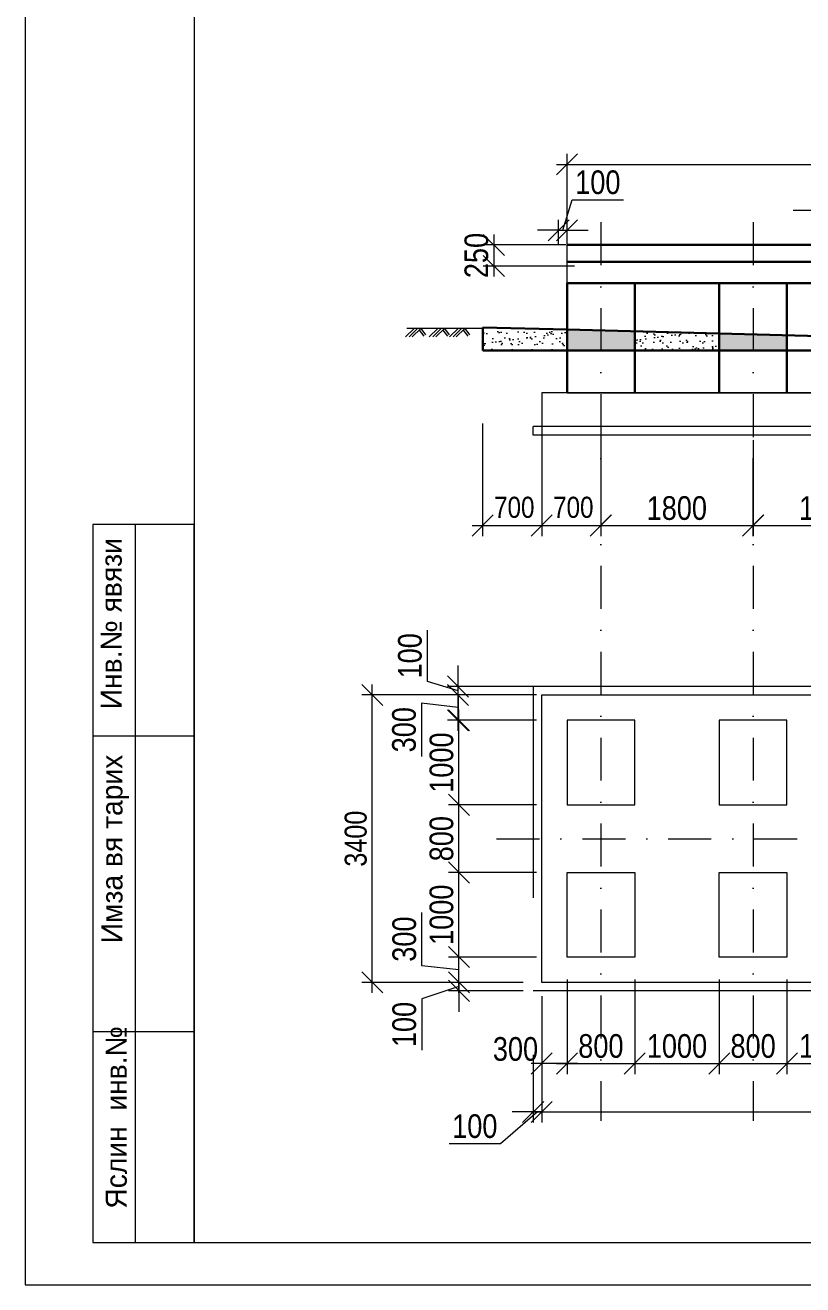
# Model space of a CAD drawing. Header units: millimetres. Extents: x -23631 to 2610815, y 484233 to 2921318.
# Drawn here: x 1736455 to 1745651, y 1447961 to 1462860 of the extents above; entities that cross this region are included whole.
import ezdxf

# ---------------------------------------------------------------- set-up
doc = ezdxf.new("R2010")
doc.units = ezdxf.units.MM
for name, pattern in [('ACAD_ISO10W100', [18, 12, -3, 0, -3]), ('DASHDOTX2', [50.8, 25.4, -12.7, 0, -12.7]), ('HIDDEN', [0.375, 0.25, -0.125])]:
    doc.linetypes.add(name, pattern=pattern)
doc.layers.add('dim', color=7, linetype='Continuous', lineweight=9)
doc.layers.add('перегородка', color=130, linetype='Continuous', lineweight=20)
doc.styles.add('CP_ATTR', font='A3TI(LA).TTF')
doc.styles.add('style1', font='arial.ttf')
doc.styles.add('style6', font='ARIALN.TTF', dxfattribs={"height": 300})
doc.dimstyles.new('DIM_100', dxfattribs={"dimscale": 100, "dimtxt": 2.5, "dimasz": 2.5, "dimexe": 1.25, "dimexo": 0.625, "dimtad": 1, "dimdec": 0, "dimtxsty": 'style1', "dimblk": 'OBLIQUE', "dimcen": 2.5, "dimdle": 1.25, "dimclrd": 251, "dimclre": 251, "dimaunit": 1, "dimadec": 3, "dimazin": 0, "dimtfac": 1, "dimtdec": 0, "dimtmove": 1, "dimatfit": 3, "dimfxl": 1.25, "dimlwd": 5, "dimlwe": 5, "dimarcsym": 0})
pattern_1 = [(37.5, (598084.16, 1051.16), (-4.800094, 146.823971), [0, -115.824, 0, -129.54, 0, -123.825]), (7.5, (598084.16, 1051.16), (134.856985, 215.04753), [0, -62.484, 0, -104.394, 0, -40.005]), (327.5, (597990.44, 1051.16), (237.297711, 0.431155), [0, -38.1, 0, -137.16, 0, -179.07]), (317.5, (597990.44, 1051.16), (229.066936, 66.878797), [0, -19.05, 0, -89.916, 0, -102.87])]

# ---------------------------------------------------------------- blocks, each defined once
blk = doc.blocks.new('_Oblique')
at = {"color": 0, "linetype": 'ByBlock', "lineweight": -2}
blk.add_line((-0.5, -0.5), (0.5, 0.5), dxfattribs=at)
blk = doc.blocks.new('*D33')
at = {"color": 251, "linetype": 'ByBlock', "lineweight": 5, "transparency": 16777216}
for p, q in [((1742813, 1460434), (1742922, 1460796)), ((1742922, 1460796), (1743532, 1460796)), ((1742763, 1460434), (1742513, 1460434)), ((1742763, 1460434), (1742863, 1460434)), ((1742763, 1460434), (1742863, 1460434)), ((1742863, 1460434), (1743113, 1460434))]:
    blk.add_line(p, q, dxfattribs=at)
at = {"color": 251, "lineweight": 5, "transparency": 16777216}
for p, q in [((1742763, 1460273), (1742763, 1460559)), ((1742863, 1460273), (1742863, 1460559))]:
    blk.add_line(p, q, dxfattribs=at)
at = {"layer": 'Defpoints', "color": 0, "transparency": 16777216}
for p in [(1742863, 1460434), (1742763, 1460211), (1742863, 1460211)]:
    blk.add_point(p, dxfattribs=at)
at = {"color": 251, "lineweight": 5, "transparency": 16777216, "xscale": 250, "yscale": 250, "zscale": 250}
blk.add_blockref('_Oblique', (1742763, 1460434), dxfattribs=at)
at = {"color": 251, "lineweight": 5, "transparency": 16777216, "xscale": 250, "yscale": 250, "zscale": 250, "rotation": 180}
blk.add_blockref('_Oblique', (1742863, 1460434), dxfattribs=at)
at = {"color": 0, "transparency": 16777216, "insert": (1743227, 1461001), "char_height": 300, "attachment_point": 5, "style": 'style6'}
blk.add_mtext('{\\fArial Narrow|b0|i0|c186|p34;\\H0.93333x;100}', dxfattribs=at)
blk = doc.blocks.new('*D35')
at = {"color": 251, "lineweight": 5, "transparency": 16777216}
for p, q in [((1743261, 1457736), (1743261, 1456817)), ((1745061, 1457736), (1745061, 1456817))]:
    blk.add_line(p, q, dxfattribs=at)
at = {"color": 251, "linetype": 'ByBlock', "lineweight": 5, "transparency": 16777216}
blk.add_line((1743136, 1456942), (1745186, 1456942), dxfattribs=at)
at = {"layer": 'Defpoints', "color": 0, "transparency": 16777216}
for p in [(1743261, 1457799), (1745061, 1457799), (1745061, 1456942)]:
    blk.add_point(p, dxfattribs=at)
at = {"color": 251, "lineweight": 5, "transparency": 16777216, "xscale": 250, "yscale": 250, "zscale": 250, "rotation": 180}
blk.add_blockref('_Oblique', (1743261, 1456942), dxfattribs=at)
at = {"color": 251, "lineweight": 5, "transparency": 16777216, "xscale": 250, "yscale": 250, "zscale": 250}
blk.add_blockref('_Oblique', (1745061, 1456942), dxfattribs=at)
at = {"color": 0, "transparency": 16777216, "insert": (1744161, 1457147), "char_height": 300, "attachment_point": 5, "style": 'style6'}
blk.add_mtext('{\\H0.93333x;1800}', dxfattribs=at)
blk = doc.blocks.new('*D50')
at = {"color": 251, "linetype": 'ByBlock', "lineweight": 5, "transparency": 16777216}
blk.add_line((1741997, 1460386), (1741997, 1459886), dxfattribs=at)
at = {"color": 251, "lineweight": 5, "transparency": 16777216}
for p, q in [((1742851, 1460261), (1741872, 1460261)), ((1742951, 1460011), (1741872, 1460011))]:
    blk.add_line(p, q, dxfattribs=at)
at = {"layer": 'Defpoints', "color": 0, "transparency": 16777216}
for p in [(1742913, 1460261), (1741997, 1460011), (1743013, 1460011)]:
    blk.add_point(p, dxfattribs=at)
at = {"color": 251, "lineweight": 5, "transparency": 16777216, "xscale": 250, "yscale": 250, "zscale": 250}
for p, rotation in [((1741997, 1460261), 90), ((1741997, 1460011), 270)]:
    blk.add_blockref('_Oblique', p, dxfattribs=dict(at, rotation=rotation))
at = {"color": 0, "transparency": 16777216, "insert": (1741792, 1460136), "char_height": 300, "attachment_point": 5, "rotation": 90, "style": 'style6'}
blk.add_mtext('{\\H0.93333x;250}', dxfattribs=at)
blk = doc.blocks.new('*D51')
at = {"color": 251, "lineweight": 5, "transparency": 16777216}
for p, q in [((1742563, 1450938), (1742563, 1449880)), ((1756163, 1450938), (1756163, 1449880))]:
    blk.add_line(p, q, dxfattribs=at)
at = {"color": 251, "linetype": 'ByBlock', "lineweight": 5, "transparency": 16777216}
blk.add_line((1742438, 1450005), (1756288, 1450005), dxfattribs=at)
at = {"layer": 'Defpoints', "color": 0, "transparency": 16777216}
for p in [(1742563, 1451000), (1756163, 1451000), (1756163, 1450005)]:
    blk.add_point(p, dxfattribs=at)
at = {"color": 251, "lineweight": 5, "transparency": 16777216, "xscale": 250, "yscale": 250, "zscale": 250, "rotation": 180}
blk.add_blockref('_Oblique', (1742563, 1450005), dxfattribs=at)
at = {"color": 251, "lineweight": 5, "transparency": 16777216, "xscale": 250, "yscale": 250, "zscale": 250}
blk.add_blockref('_Oblique', (1756163, 1450005), dxfattribs=at)
at = {"color": 0, "transparency": 16777216, "insert": (1749363, 1450211), "char_height": 300, "attachment_point": 5, "style": 'style6'}
blk.add_mtext('{\\H0.93333x;13600}', dxfattribs=at)
blk = doc.blocks.new('*D52')
at = {"color": 251, "lineweight": 5, "transparency": 16777216}
for p, q in [((1742463, 1450683), (1742463, 1449880)), ((1742563, 1450683), (1742563, 1449880))]:
    blk.add_line(p, q, dxfattribs=at)
at = {"color": 251, "linetype": 'ByBlock', "lineweight": 5, "transparency": 16777216}
for p, q in [((1742513, 1450005), (1742077, 1449630)), ((1742463, 1450005), (1742213, 1450005)), ((1742563, 1450005), (1742463, 1450005)), ((1742563, 1450005), (1742463, 1450005)), ((1742563, 1450005), (1742813, 1450005)), ((1742077, 1449630), (1741467, 1449630))]:
    blk.add_line(p, q, dxfattribs=at)
at = {"layer": 'Defpoints', "color": 0, "transparency": 16777216}
for p in [(1742463, 1450745), (1742563, 1450745), (1742463, 1450005)]:
    blk.add_point(p, dxfattribs=at)
at = {"color": 251, "lineweight": 5, "transparency": 16777216, "xscale": 250, "yscale": 250, "zscale": 250}
blk.add_blockref('_Oblique', (1742463, 1450005), dxfattribs=at)
at = {"color": 251, "lineweight": 5, "transparency": 16777216, "xscale": 250, "yscale": 250, "zscale": 250, "rotation": 180}
blk.add_blockref('_Oblique', (1742563, 1450005), dxfattribs=at)
at = {"color": 0, "transparency": 16777216, "insert": (1741772, 1449836), "char_height": 300, "attachment_point": 5, "style": 'style6'}
blk.add_mtext('{\\H0.93333x;100}', dxfattribs=at)
blk = doc.blocks.new('*D54')
at = {"color": 251, "lineweight": 5, "transparency": 16777216}
for p, q in [((1742563, 1451376), (1742563, 1450454)), ((1742863, 1451376), (1742863, 1450454))]:
    blk.add_line(p, q, dxfattribs=at)
at = {"color": 251, "linetype": 'ByBlock', "lineweight": 5, "transparency": 16777216}
blk.add_line((1742988, 1450579), (1742438, 1450579), dxfattribs=at)
at = {"layer": 'Defpoints', "color": 0, "transparency": 16777216}
for p in [(1742563, 1451438), (1742863, 1451438), (1742563, 1450579)]:
    blk.add_point(p, dxfattribs=at)
at = {"color": 251, "lineweight": 5, "transparency": 16777216, "xscale": 250, "yscale": 250, "zscale": 250, "rotation": 180}
blk.add_blockref('_Oblique', (1742563, 1450579), dxfattribs=at)
at = {"color": 251, "lineweight": 5, "transparency": 16777216, "xscale": 250, "yscale": 250, "zscale": 250}
blk.add_blockref('_Oblique', (1742863, 1450579), dxfattribs=at)
at = {"color": 0, "transparency": 16777216, "insert": (1742253, 1450749), "char_height": 300, "attachment_point": 5, "style": 'style6'}
blk.add_mtext('{\\H0.93333x;300}', dxfattribs=at)
blk = doc.blocks.new('*D55')
at = {"color": 251, "lineweight": 5, "transparency": 16777216}
for p, q in [((1742863, 1451571), (1742863, 1450454)), ((1743663, 1451571), (1743663, 1450454))]:
    blk.add_line(p, q, dxfattribs=at)
at = {"color": 251, "linetype": 'ByBlock', "lineweight": 5, "transparency": 16777216}
blk.add_line((1742738, 1450579), (1743788, 1450579), dxfattribs=at)
at = {"layer": 'Defpoints', "color": 0, "transparency": 16777216}
for p in [(1742863, 1451633), (1743663, 1451633), (1743663, 1450579)]:
    blk.add_point(p, dxfattribs=at)
at = {"color": 251, "lineweight": 5, "transparency": 16777216, "xscale": 250, "yscale": 250, "zscale": 250, "rotation": 180}
blk.add_blockref('_Oblique', (1742863, 1450579), dxfattribs=at)
at = {"color": 251, "lineweight": 5, "transparency": 16777216, "xscale": 250, "yscale": 250, "zscale": 250}
blk.add_blockref('_Oblique', (1743663, 1450579), dxfattribs=at)
at = {"color": 0, "transparency": 16777216, "insert": (1743263, 1450784), "char_height": 300, "attachment_point": 5, "style": 'style6'}
blk.add_mtext('{\\H0.93333x;800}', dxfattribs=at)
blk = doc.blocks.new('*D56')
at = {"color": 251, "lineweight": 5, "transparency": 16777216}
for p, q in [((1743663, 1451571), (1743663, 1450454)), ((1744663, 1451571), (1744663, 1450454))]:
    blk.add_line(p, q, dxfattribs=at)
at = {"color": 251, "linetype": 'ByBlock', "lineweight": 5, "transparency": 16777216}
blk.add_line((1743538, 1450579), (1744788, 1450579), dxfattribs=at)
at = {"layer": 'Defpoints', "color": 0, "transparency": 16777216}
for p in [(1743663, 1451633), (1744663, 1451633), (1744663, 1450579)]:
    blk.add_point(p, dxfattribs=at)
at = {"color": 251, "lineweight": 5, "transparency": 16777216, "xscale": 250, "yscale": 250, "zscale": 250, "rotation": 180}
blk.add_blockref('_Oblique', (1743663, 1450579), dxfattribs=at)
at = {"color": 251, "lineweight": 5, "transparency": 16777216, "xscale": 250, "yscale": 250, "zscale": 250}
blk.add_blockref('_Oblique', (1744663, 1450579), dxfattribs=at)
at = {"color": 0, "transparency": 16777216, "insert": (1744163, 1450784), "char_height": 300, "attachment_point": 5, "style": 'style6'}
blk.add_mtext('{\\H0.93333x;1000}', dxfattribs=at)
blk = doc.blocks.new('*D57')
at = {"color": 251, "lineweight": 5, "transparency": 16777216}
for p, q in [((1744663, 1451571), (1744663, 1450454)), ((1745463, 1451571), (1745463, 1450454))]:
    blk.add_line(p, q, dxfattribs=at)
at = {"color": 251, "linetype": 'ByBlock', "lineweight": 5, "transparency": 16777216}
blk.add_line((1744538, 1450579), (1745588, 1450579), dxfattribs=at)
at = {"layer": 'Defpoints', "color": 0, "transparency": 16777216}
for p in [(1744663, 1451633), (1745463, 1451633), (1745463, 1450579)]:
    blk.add_point(p, dxfattribs=at)
at = {"color": 251, "lineweight": 5, "transparency": 16777216, "xscale": 250, "yscale": 250, "zscale": 250, "rotation": 180}
blk.add_blockref('_Oblique', (1744663, 1450579), dxfattribs=at)
at = {"color": 251, "lineweight": 5, "transparency": 16777216, "xscale": 250, "yscale": 250, "zscale": 250}
blk.add_blockref('_Oblique', (1745463, 1450579), dxfattribs=at)
at = {"color": 0, "transparency": 16777216, "insert": (1745063, 1450784), "char_height": 300, "attachment_point": 5, "style": 'style6'}
blk.add_mtext('{\\H0.93333x;800}', dxfattribs=at)
blk = doc.blocks.new('*D58')
at = {"color": 251, "lineweight": 5, "transparency": 16777216}
for p, q in [((1745463, 1451571), (1745463, 1450454)), ((1746463, 1451571), (1746463, 1450454))]:
    blk.add_line(p, q, dxfattribs=at)
at = {"color": 251, "linetype": 'ByBlock', "lineweight": 5, "transparency": 16777216}
blk.add_line((1745338, 1450579), (1746588, 1450579), dxfattribs=at)
at = {"layer": 'Defpoints', "color": 0, "transparency": 16777216}
for p in [(1745463, 1451633), (1746463, 1451633), (1746463, 1450579)]:
    blk.add_point(p, dxfattribs=at)
at = {"color": 251, "lineweight": 5, "transparency": 16777216, "xscale": 250, "yscale": 250, "zscale": 250, "rotation": 180}
blk.add_blockref('_Oblique', (1745463, 1450579), dxfattribs=at)
at = {"color": 251, "lineweight": 5, "transparency": 16777216, "xscale": 250, "yscale": 250, "zscale": 250}
blk.add_blockref('_Oblique', (1746463, 1450579), dxfattribs=at)
at = {"color": 0, "transparency": 16777216, "insert": (1745963, 1450784), "char_height": 300, "attachment_point": 5, "style": 'style6'}
blk.add_mtext('{\\H0.93333x;1000}', dxfattribs=at)
blk = doc.blocks.new('*D70')
at = {"color": 251, "linetype": 'ByBlock', "lineweight": 5, "transparency": 16777216}
for p, q in [((1741144, 1451734), (1741144, 1452365)), ((1741585, 1451413), (1741585, 1451963)), ((1741585, 1451688), (1741144, 1451734))]:
    blk.add_line(p, q, dxfattribs=at)
at = {"color": 251, "lineweight": 5, "transparency": 16777216}
for p, q in [((1742500, 1451838), (1741460, 1451838)), ((1742200, 1451538), (1741460, 1451538))]:
    blk.add_line(p, q, dxfattribs=at)
at = {"layer": 'Defpoints', "color": 0, "transparency": 16777216}
for p in [(1741585, 1451838), (1742563, 1451838), (1742263, 1451538)]:
    blk.add_point(p, dxfattribs=at)
at = {"color": 251, "lineweight": 5, "transparency": 16777216, "xscale": 250, "yscale": 250, "zscale": 250}
for p, rotation in [((1741585, 1451838), 90), ((1741585, 1451538), 270)]:
    blk.add_blockref('_Oblique', p, dxfattribs=dict(at, rotation=rotation))
at = {"color": 0, "transparency": 16777216, "insert": (1740939, 1452050), "char_height": 300, "attachment_point": 5, "rotation": 90, "style": 'style6'}
blk.add_mtext('{\\H0.93333x;300}', dxfattribs=at)
blk = doc.blocks.new('*D71')
at = {"color": 251, "linetype": 'ByBlock', "lineweight": 5, "transparency": 16777216}
blk.add_line((1741585, 1451713), (1741585, 1452963), dxfattribs=at)
at = {"color": 251, "lineweight": 5, "transparency": 16777216}
for p, q in [((1742500, 1452838), (1741460, 1452838)), ((1742500, 1451838), (1741460, 1451838))]:
    blk.add_line(p, q, dxfattribs=at)
at = {"layer": 'Defpoints', "color": 0, "transparency": 16777216}
for p in [(1741585, 1452838), (1742563, 1452838), (1742563, 1451838)]:
    blk.add_point(p, dxfattribs=at)
at = {"color": 251, "lineweight": 5, "transparency": 16777216, "xscale": 250, "yscale": 250, "zscale": 250}
for p, rotation in [((1741585, 1452838), 90), ((1741585, 1451838), 270)]:
    blk.add_blockref('_Oblique', p, dxfattribs=dict(at, rotation=rotation))
at = {"color": 0, "transparency": 16777216, "insert": (1741379, 1452338), "char_height": 300, "attachment_point": 5, "rotation": 90, "style": 'style6'}
blk.add_mtext('{\\H0.93333x;1000}', dxfattribs=at)
blk = doc.blocks.new('*D72')
at = {"color": 251, "linetype": 'ByBlock', "lineweight": 5, "transparency": 16777216}
blk.add_line((1741585, 1452713), (1741585, 1453763), dxfattribs=at)
at = {"color": 251, "lineweight": 5, "transparency": 16777216}
for p, q in [((1742500, 1453638), (1741460, 1453638)), ((1742500, 1452838), (1741460, 1452838))]:
    blk.add_line(p, q, dxfattribs=at)
at = {"layer": 'Defpoints', "color": 0, "transparency": 16777216}
for p in [(1741585, 1453638), (1742563, 1453638), (1742563, 1452838)]:
    blk.add_point(p, dxfattribs=at)
at = {"color": 251, "lineweight": 5, "transparency": 16777216, "xscale": 250, "yscale": 250, "zscale": 250}
for p, rotation in [((1741585, 1453638), 90), ((1741585, 1452838), 270)]:
    blk.add_blockref('_Oblique', p, dxfattribs=dict(at, rotation=rotation))
at = {"color": 0, "transparency": 16777216, "insert": (1741379, 1453238), "char_height": 300, "attachment_point": 5, "rotation": 90, "style": 'style6'}
blk.add_mtext('{\\H0.93333x;800}', dxfattribs=at)
blk = doc.blocks.new('*D73')
at = {"color": 251, "linetype": 'ByBlock', "lineweight": 5, "transparency": 16777216}
blk.add_line((1741585, 1453513), (1741585, 1454763), dxfattribs=at)
at = {"color": 251, "lineweight": 5, "transparency": 16777216}
for p, q in [((1742500, 1454638), (1741460, 1454638)), ((1742500, 1453638), (1741460, 1453638))]:
    blk.add_line(p, q, dxfattribs=at)
at = {"layer": 'Defpoints', "color": 0, "transparency": 16777216}
for p in [(1741585, 1454638), (1742563, 1454638), (1742563, 1453638)]:
    blk.add_point(p, dxfattribs=at)
at = {"color": 251, "lineweight": 5, "transparency": 16777216, "xscale": 250, "yscale": 250, "zscale": 250}
for p, rotation in [((1741585, 1454638), 90), ((1741585, 1453638), 270)]:
    blk.add_blockref('_Oblique', p, dxfattribs=dict(at, rotation=rotation))
at = {"color": 0, "transparency": 16777216, "insert": (1741379, 1454138), "char_height": 300, "attachment_point": 5, "rotation": 90, "style": 'style6'}
blk.add_mtext('{\\H0.93333x;1000}', dxfattribs=at)
blk = doc.blocks.new('*D74')
at = {"color": 251, "linetype": 'ByBlock', "lineweight": 5, "transparency": 16777216}
for p, q in [((1741574, 1454513), (1741574, 1455063)), ((1741574, 1454788), (1741141, 1454842)), ((1741141, 1454842), (1741141, 1454211))]:
    blk.add_line(p, q, dxfattribs=at)
at = {"color": 251, "lineweight": 5, "transparency": 16777216}
for p, q in [((1742500, 1454938), (1741449, 1454938)), ((1742500, 1454638), (1741449, 1454638))]:
    blk.add_line(p, q, dxfattribs=at)
at = {"layer": 'Defpoints', "color": 0, "transparency": 16777216}
for p in [(1741574, 1454938), (1742563, 1454938), (1742563, 1454638)]:
    blk.add_point(p, dxfattribs=at)
at = {"color": 251, "lineweight": 5, "transparency": 16777216, "xscale": 250, "yscale": 250, "zscale": 250}
for p, rotation in [((1741574, 1454938), 90), ((1741574, 1454638), 270)]:
    blk.add_blockref('_Oblique', p, dxfattribs=dict(at, rotation=rotation))
at = {"color": 0, "transparency": 16777216, "insert": (1740936, 1454527), "char_height": 300, "attachment_point": 5, "rotation": 90, "style": 'style6'}
blk.add_mtext('{\\H0.93333x;300}', dxfattribs=at)
blk = doc.blocks.new('*D75')
at = {"color": 251, "linetype": 'ByBlock', "lineweight": 5, "transparency": 16777216}
for p, q in [((1741212, 1455096), (1741212, 1455706)), ((1741574, 1455038), (1741574, 1455288)), ((1741574, 1454988), (1741212, 1455096)), ((1741574, 1454938), (1741574, 1455038)), ((1741574, 1454938), (1741574, 1455038)), ((1741574, 1454938), (1741574, 1454688))]:
    blk.add_line(p, q, dxfattribs=at)
at = {"color": 251, "lineweight": 5, "transparency": 16777216}
for p, q in [((1742500, 1455038), (1741449, 1455038)), ((1742500, 1454938), (1741449, 1454938))]:
    blk.add_line(p, q, dxfattribs=at)
at = {"layer": 'Defpoints', "color": 0, "transparency": 16777216}
for p in [(1741574, 1455038), (1742563, 1455038), (1742563, 1454938)]:
    blk.add_point(p, dxfattribs=at)
at = {"color": 251, "lineweight": 5, "transparency": 16777216, "xscale": 250, "yscale": 250, "zscale": 250}
for p, rotation in [((1741574, 1455038), 270), ((1741574, 1454938), 90)]:
    blk.add_blockref('_Oblique', p, dxfattribs=dict(at, rotation=rotation))
at = {"color": 0, "transparency": 16777216, "insert": (1741006, 1455401), "char_height": 300, "attachment_point": 5, "rotation": 90, "style": 'style6'}
blk.add_mtext('{\\H0.93333x;100}', dxfattribs=at)
blk = doc.blocks.new('*D76')
at = {"color": 251, "linetype": 'ByBlock', "lineweight": 5, "transparency": 16777216}
for p, q in [((1741585, 1451538), (1741585, 1451788)), ((1741585, 1451538), (1741585, 1451438)), ((1741585, 1451538), (1741585, 1451438)), ((1741585, 1451488), (1741144, 1451345)), ((1741585, 1451438), (1741585, 1451188)), ((1741144, 1451345), (1741144, 1450735))]:
    blk.add_line(p, q, dxfattribs=at)
at = {"color": 251, "lineweight": 5, "transparency": 16777216}
for p, q in [((1742345, 1451538), (1741460, 1451538)), ((1742345, 1451438), (1741460, 1451438))]:
    blk.add_line(p, q, dxfattribs=at)
at = {"layer": 'Defpoints', "color": 0, "transparency": 16777216}
for p in [(1742407, 1451538), (1741585, 1451438), (1742407, 1451438)]:
    blk.add_point(p, dxfattribs=at)
at = {"color": 251, "lineweight": 5, "transparency": 16777216, "xscale": 250, "yscale": 250, "zscale": 250}
for p, rotation in [((1741585, 1451538), 270), ((1741585, 1451438), 90)]:
    blk.add_blockref('_Oblique', p, dxfattribs=dict(at, rotation=rotation))
at = {"color": 0, "transparency": 16777216, "insert": (1740939, 1451040), "char_height": 300, "attachment_point": 5, "rotation": 90, "style": 'style6'}
blk.add_mtext('{\\H0.93333x;100}', dxfattribs=at)
blk = doc.blocks.new('*D77')
at = {"color": 251, "linetype": 'ByBlock', "lineweight": 5, "transparency": 16777216}
blk.add_line((1740560, 1451413), (1740560, 1455063), dxfattribs=at)
at = {"color": 251, "lineweight": 5, "transparency": 16777216}
for p, q in [((1742200, 1454938), (1740435, 1454938)), ((1742200, 1451538), (1740435, 1451538))]:
    blk.add_line(p, q, dxfattribs=at)
at = {"layer": 'Defpoints', "color": 0, "transparency": 16777216}
for p in [(1740560, 1454938), (1742263, 1454938), (1742263, 1451538)]:
    blk.add_point(p, dxfattribs=at)
at = {"color": 251, "lineweight": 5, "transparency": 16777216, "xscale": 250, "yscale": 250, "zscale": 250}
for p, rotation in [((1740560, 1454938), 90), ((1740560, 1451538), 270)]:
    blk.add_blockref('_Oblique', p, dxfattribs=dict(at, rotation=rotation))
at = {"color": 0, "transparency": 16777216, "insert": (1740365, 1453238), "char_height": 300, "attachment_point": 5, "rotation": 90, "style": 'style6'}
blk.add_mtext('{\\H0.86667x;3400}', dxfattribs=at)
blk = doc.blocks.new('*D78')
at = {"color": 251, "lineweight": 5, "transparency": 16777216}
for p, q in [((1742563, 1458150), (1742563, 1456817)), ((1743263, 1458150), (1743263, 1456817))]:
    blk.add_line(p, q, dxfattribs=at)
at = {"color": 251, "linetype": 'ByBlock', "lineweight": 5, "transparency": 16777216}
blk.add_line((1742438, 1456942), (1743388, 1456942), dxfattribs=at)
at = {"layer": 'Defpoints', "color": 0, "transparency": 16777216}
for p in [(1742563, 1458213), (1743263, 1458213), (1743263, 1456942)]:
    blk.add_point(p, dxfattribs=at)
at = {"color": 251, "lineweight": 5, "transparency": 16777216, "xscale": 250, "yscale": 250, "zscale": 250, "rotation": 180}
blk.add_blockref('_Oblique', (1742563, 1456942), dxfattribs=at)
at = {"color": 251, "lineweight": 5, "transparency": 16777216, "xscale": 250, "yscale": 250, "zscale": 250}
blk.add_blockref('_Oblique', (1743263, 1456942), dxfattribs=at)
at = {"color": 0, "transparency": 16777216, "insert": (1742937, 1457156), "char_height": 300, "attachment_point": 5, "style": 'style6'}
blk.add_mtext('{\\H0.83333x;700}', dxfattribs=at)
blk = doc.blocks.new('*D89')
at = {"color": 251, "lineweight": 5, "transparency": 16777216}
for p, q in [((1745063, 1457950), (1745063, 1456817)), ((1746863, 1457950), (1746863, 1456817))]:
    blk.add_line(p, q, dxfattribs=at)
at = {"color": 251, "linetype": 'ByBlock', "lineweight": 5, "transparency": 16777216}
blk.add_line((1744938, 1456942), (1746988, 1456942), dxfattribs=at)
at = {"layer": 'Defpoints', "color": 0, "transparency": 16777216}
for p in [(1745063, 1458013), (1746863, 1458013), (1746863, 1456942)]:
    blk.add_point(p, dxfattribs=at)
at = {"color": 251, "lineweight": 5, "transparency": 16777216, "xscale": 250, "yscale": 250, "zscale": 250, "rotation": 180}
blk.add_blockref('_Oblique', (1745063, 1456942), dxfattribs=at)
at = {"color": 251, "lineweight": 5, "transparency": 16777216, "xscale": 250, "yscale": 250, "zscale": 250}
blk.add_blockref('_Oblique', (1746863, 1456942), dxfattribs=at)
at = {"color": 0, "transparency": 16777216, "insert": (1745963, 1457147), "char_height": 300, "attachment_point": 5, "style": 'style6'}
blk.add_mtext('{\\H0.93333x;1800}', dxfattribs=at)
blk = doc.blocks.new('*D132')
at = {"color": 251, "linetype": 'ByBlock', "lineweight": 5, "transparency": 16777216}
blk.add_line((1742738, 1461214), (1752406, 1461214), dxfattribs=at)
at = {"color": 251, "lineweight": 5, "transparency": 16777216}
for p, q in [((1742863, 1460323), (1742863, 1461339)), ((1752281, 1460323), (1752281, 1461339))]:
    blk.add_line(p, q, dxfattribs=at)
at = {"layer": 'Defpoints', "color": 0, "transparency": 16777216}
for p in [(1752281, 1461214), (1742863, 1460261), (1752281, 1460261)]:
    blk.add_point(p, dxfattribs=at)
at = {"color": 251, "lineweight": 5, "transparency": 16777216, "xscale": 250, "yscale": 250, "zscale": 250, "rotation": 180}
blk.add_blockref('_Oblique', (1742863, 1461214), dxfattribs=at)
at = {"color": 251, "lineweight": 5, "transparency": 16777216, "xscale": 250, "yscale": 250, "zscale": 250}
blk.add_blockref('_Oblique', (1752281, 1461214), dxfattribs=at)
at = {"color": 0, "transparency": 16777216, "insert": (1747572, 1461419), "char_height": 300, "attachment_point": 5, "style": 'style6'}
blk.add_mtext('{\\fArial Narrow|b0|i0|c238|p34;\\H0.93333x;9250}', dxfattribs=at)
blk = doc.blocks.new('*D104')
at = {"color": 251, "lineweight": 5, "transparency": 16777216}
for p, q in [((1741865, 1458150), (1741865, 1456817)), ((1742563, 1458088), (1742563, 1456817))]:
    blk.add_line(p, q, dxfattribs=at)
at = {"color": 251, "linetype": 'ByBlock', "lineweight": 5, "transparency": 16777216}
blk.add_line((1741740, 1456942), (1742688, 1456942), dxfattribs=at)
at = {"layer": 'Defpoints', "color": 0, "transparency": 16777216}
for p in [(1741865, 1458213), (1742563, 1458150), (1742563, 1456942)]:
    blk.add_point(p, dxfattribs=at)
at = {"color": 251, "lineweight": 5, "transparency": 16777216, "xscale": 250, "yscale": 250, "zscale": 250, "rotation": 180}
blk.add_blockref('_Oblique', (1741865, 1456942), dxfattribs=at)
at = {"color": 251, "lineweight": 5, "transparency": 16777216, "xscale": 250, "yscale": 250, "zscale": 250}
blk.add_blockref('_Oblique', (1742563, 1456942), dxfattribs=at)
at = {"color": 0, "transparency": 16777216, "insert": (1742239, 1457156), "char_height": 300, "attachment_point": 5, "style": 'style6'}
blk.add_mtext('{\\H0.83333x;700}', dxfattribs=at)
blk = doc.blocks.new('üü')
at = {"lineweight": 15}
for p, q in [((3717812, 340537), (3717812, 330047)), ((3717195, 337452), (3718676, 337452)), ((3717195, 333132), (3718676, 333132))]:
    blk.add_line(p, q, dxfattribs=at)
for points in [[(3716207, 329430), (3765821, 329430), (3765821, 364480), (3716207, 364480)], [(3718676, 330047), (3765204, 330047), (3765204, 363863), (3718676, 363863)], [(3717195, 330047), (3718676, 330047), (3718676, 340537), (3717195, 340537)]]:
    blk.add_lwpolyline(points, close=True, dxfattribs=at)
at = {"lineweight": 25, "char_height": 308.55, "width": 7355.7, "attachment_point": 1, "rotation": 90, "style": 'CP_ATTR'}
for s, insert in [('\\pt3143;Инв.№ явязи', (3717309, 337839)), ('\\pt3143;Имза вя тарих', (3717320, 334420)), ('\\pt3143;Яслин  инв.№', (3717382, 330542))]:
    blk.add_mtext(s, dxfattribs=dict(at, insert=insert))

msp = doc.modelspace()

# ---------------------------------------------------------------- hatches: boundary and pattern name
at = {"layer": 'перегородка', "ltscale": 10000}
h = msp.add_hatch(dxfattribs=at)
h.set_pattern_fill('AR-SAND', scale=3, style=0)
h.set_pattern_definition(pattern_1)
h.paths.add_polyline_path([(1744663.2, 1459010.8), (1744663.2, 1459213.4), (1743663.2, 1459239), (1743663.2, 1459010.8)])
h.paths.add_polyline_path([(1742863.2, 1459010.8), (1742863.2, 1459259.5), (1741865.3, 1459285.1), (1741865.3, 1459010.8), (1741013.2, 1459010.8)])
h = msp.add_hatch(dxfattribs=at)
h.set_pattern_fill('AR-SAND', scale=3, style=0)
h.set_pattern_definition(pattern_1)
h.paths.add_polyline_path([(1756063.2, 1459287.7), (1755663.2, 1459282.1), (1755663.2, 1459010.8), (1756063.2, 1459010.8)])
h.paths.add_polyline_path([(1756463.2, 1459293.3), (1756063.2, 1459287.7), (1756063.2, 1459010.8), (1756463.2, 1459010.8)])
h.paths.add_polyline_path([(1754313.2, 1459263.1), (1754310, 1459263.1), (1753913.2, 1459257.5), (1753913.2, 1459010.8), (1754313.2, 1459010.8)])
h.paths.add_polyline_path([(1753913.2, 1459257.5), (1753513.2, 1459251.9), (1753513.2, 1459010.8), (1753913.2, 1459010.8)])
h.paths.add_polyline_path([(1752113.2, 1459232.3), (1751713.2, 1459226.7), (1751713.2, 1459010.8), (1752113.2, 1459010.8)])
h.paths.add_polyline_path([(1751713.2, 1459226.7), (1751313.2, 1459221.1), (1751313.2, 1459010.8), (1751713.2, 1459010.8)])
h.paths.add_polyline_path([(1750463.2, 1459209.2), (1750063.2, 1459203.6), (1750063.2, 1459010.8), (1750463.2, 1459010.8)])
h.paths.add_polyline_path([(1750063.2, 1459203.6), (1749663.2, 1459198), (1749663.2, 1459010.8), (1750063.2, 1459010.8)])
h.paths.add_polyline_path([(1748863.2, 1459186.7), (1748463.2, 1459181.1), (1748463.2, 1459010.8), (1748863.2, 1459010.8)])
h.paths.add_polyline_path([(1748463.2, 1459181.1), (1748063.2, 1459175.5), (1748063.2, 1459010.8), (1748463.2, 1459010.8)])
h.paths.add_polyline_path([(1745463.2, 1459192.9), (1745063.2, 1459203.1), (1745063.2, 1459010.8), (1745463.2, 1459010.8)])
h.paths.add_polyline_path([(1745063.2, 1459203.1), (1744663.2, 1459213.4), (1744663.2, 1459010.8), (1745063.2, 1459010.8)])
h.paths.add_polyline_path([(1743663.2, 1459239), (1743263.2, 1459249.3), (1743263.2, 1459010.8), (1743663.2, 1459010.8)])
h.paths.add_polyline_path([(1743263.2, 1459249.3), (1742863.2, 1459259.5), (1742863.2, 1459010.8), (1743263.2, 1459010.8)])

# ---------------------------------------------------------------- linework, layer by layer
at = {"layer": 'dim', "color": 0, "lineweight": 15, "ltscale": 0.5}
msp.add_line((1746970.8, 1460669.6), (1745537.9, 1460669.6), dxfattribs=at)
at = {"layer": 'перегородка', "color": 1, "linetype": 'DASHDOTX2', "ltscale": 20}
for p, q in [((1743263.2, 1460529), (1743263.2, 1449901.9)), ((1745063.2, 1460529), (1745063.2, 1449901.9)), ((1742028.4, 1453237.9), (1757081.5, 1453237.9))]:
    msp.add_line(p, q, dxfattribs=at)
at = {"layer": 'перегородка', "color": 7, "lineweight": 30, "ltscale": 30}
for p, q in [((1752281.2, 1460260.8), (1742863.2, 1460260.8)), ((1752281.2, 1460060.8), (1742863.2, 1460060.8)), ((1752263.2, 1459810.8), (1742863.2, 1459810.8)), ((1742863.2, 1458512.9), (1742863.2, 1459810.8)), ((1744663.2, 1458512.9), (1744663.2, 1459810.8)), ((1741865.3, 1459285.1), (1742863.2, 1459259.5)), ((1741865.3, 1459285.1), (1741865.3, 1459010.8)), ((1742863.2, 1459259.5), (1744663.2, 1459213.4)), ((1744663.2, 1459213.4), (1746713.2, 1459160.8)), ((1741865.3, 1459010.8), (1742863.2, 1459010.8)), ((1742863.2, 1459010.8), (1743663.2, 1459010.8)), ((1743663.2, 1459010.8), (1744663.2, 1459010.8)), ((1744663.2, 1459010.8), (1745463.2, 1459010.8)), ((1745463.2, 1459010.8), (1745863.2, 1459010.8))]:
    msp.add_line(p, q, dxfattribs=at)
at = {"layer": 'перегородка', "color": 7, "ltscale": 10000}
for p, q in [((1742863.2, 1459810.8), (1742863.2, 1460260.8)), ((1741053.7, 1459273.6), (1740952.4, 1459172.3)), ((1741715.3, 1459273.6), (1740966.6, 1459273.6)), ((1741096, 1459273.6), (1740994.7, 1459172.3)), ((1741133.1, 1459273.6), (1741031.8, 1459172.3)), ((1741133.1, 1459273.6), (1741189.5, 1459199.7)), ((1741333.4, 1459273.6), (1741232.1, 1459172.3)), ((1741375.7, 1459273.6), (1741274.4, 1459172.3)), ((1741412.8, 1459273.6), (1741311.5, 1459172.3)), ((1741412.8, 1459273.6), (1741469.2, 1459199.7)), ((1741574.2, 1459273.6), (1741472.9, 1459172.3)), ((1741616.4, 1459273.6), (1741515.1, 1459172.3)), ((1741653.6, 1459273.6), (1741552.2, 1459172.3)), ((1741653.6, 1459273.6), (1741709.9, 1459199.7)), ((1741865.3, 1459273.6), (1741715.3, 1459273.6)), ((1741114.4, 1459254.8), (1741170.8, 1459181)), ((1741394.1, 1459254.8), (1741450.5, 1459181)), ((1741634.8, 1459254.8), (1741691.2, 1459181)), ((1756163.2, 1458512.9), (1742563.2, 1458512.9)), ((1742563.2, 1458512.9), (1742563.2, 1458112.9)), ((1742863.2, 1458512.9), (1752263.2, 1458512.9)), ((1756263.2, 1458112.9), (1742463.2, 1458112.9)), ((1742463.2, 1458012.9), (1742463.2, 1458112.9)), ((1756263.2, 1458012.9), (1742463.2, 1458012.9)), ((1756263.2, 1455037.9), (1742463.2, 1455037.9)), ((1756263.2, 1451437.9), (1742463.2, 1451437.9))]:
    msp.add_line(p, q, dxfattribs=at)
at = {"layer": 'перегородка', "color": 7, "linetype": 'ACAD_ISO10W100', "lineweight": 30, "ltscale": 20}
msp.add_line((1743663.2, 1459239), (1743663.2, 1459810.8), dxfattribs=at)
at = {"layer": 'перегородка', "color": 7, "lineweight": 30, "ltscale": 20}
for p, q in [((1743663.2, 1458512.9), (1743663.2, 1459810.8)), ((1745463.2, 1458512.9), (1745463.2, 1459810.8))]:
    msp.add_line(p, q, dxfattribs=at)
at = {"layer": 'перегородка', "color": 7, "ltscale": 30}
msp.add_line((1745063.2, 1459010.8), (1746563.2, 1459010.8), dxfattribs=at)
at = {"layer": 'перегородка', "color": 7, "linetype": 'HIDDEN', "ltscale": 10000}
msp.add_line((1742463.2, 1455037.9), (1742463.2, 1451437.9), dxfattribs=at)
at = {"layer": 'перегородка', "color": 7, "ltscale": 10000}
for points in [[(1742563.2, 1454937.9), (1756163.2, 1454937.9), (1756163.2, 1451537.9), (1742563.2, 1451537.9), (1742563.2, 1454937.9)], [(1742863.2, 1454637.9), (1742863.2, 1453637.9), (1743663.2, 1453637.9), (1743663.2, 1454637.9), (1742863.2, 1454637.9)], [(1744663.2, 1454637.9), (1744663.2, 1453637.9), (1745463.2, 1453637.9), (1745463.2, 1454637.9), (1744663.2, 1454637.9)], [(1742863.2, 1451837.9), (1742863.2, 1452837.9), (1743663.2, 1452837.9), (1743663.2, 1451837.9), (1742863.2, 1451837.9)], [(1744663.2, 1451837.9), (1744663.2, 1452837.9), (1745463.2, 1452837.9), (1745463.2, 1451837.9), (1744663.2, 1451837.9)]]:
    msp.add_lwpolyline(points, dxfattribs=at)

# ---------------------------------------------------------------- block references
at = {"xscale": 0.8095442897741573, "yscale": 0.8095442897741573, "zscale": 0.8095442897741573}
msp.add_blockref('üü', (-1271979, 1181272.8), dxfattribs=at)

# ---------------------------------------------------------------- dimensions: what is measured, and where the dimension line sits
for base, p1, p2, text, picture, middle in [((1752281.2, 1461213.6), (1742863.2, 1460260.8), (1752281.2, 1460260.8), '{\\fArial Narrow|b0|i0|c238|p34;\\H0.93333x;9250}', '*D132', (1747572.2, 1461419.1)), ((1742863.2, 1460434), (1742763.2, 1460210.8), (1742863.2, 1460210.8), '{\\fArial Narrow|b0|i0|c186|p34;\\H0.93333x;100}', '*D33', (1742984.2, 1461001.1)), ((1746863.2, 1456941.8), (1745063.2, 1458012.9), (1746863.2, 1458012.9), '{\\H0.93333x;<>}', '*D89', (1745963.2, 1457147.2)), ((1745061.1, 1456941.8), (1743261.1, 1457798.6), (1745061.1, 1457798.6), '{\\H0.93333x;1800}', '*D35', (1744161.1, 1457147.2)), ((1743663.2, 1450578.8), (1742863.2, 1451633.1), (1743663.2, 1451633.1), '{\\H0.93333x;<>}', '*D55', (1743263.2, 1450784.3)), ((1744663.2, 1450578.8), (1743663.2, 1451633.1), (1744663.2, 1451633.1), '{\\H0.93333x;<>}', '*D56', (1744163.2, 1450784.3)), ((1745463.2, 1450578.8), (1744663.2, 1451633.1), (1745463.2, 1451633.1), '{\\H0.93333x;<>}', '*D57', (1745063.2, 1450784.3)), ((1746463.2, 1450578.8), (1745463.2, 1451633.1), (1746463.2, 1451633.1), '{\\H0.93333x;<>}', '*D58', (1745963.2, 1450784.3)), ((1756163.2, 1450005.4), (1742563.2, 1451000.1), (1756163.2, 1451000.1), '{\\H0.93333x;<>}', '*D51', (1749363.2, 1450210.8))]:
    dim = msp.add_linear_dim(base=base, p1=p1, p2=p2, text=text, dimstyle='DIM_100', override={"dimtxsty": 'style6'})
    dim.commit()
    dim.dimension.update_dxf_attribs({"geometry": picture, "text_midpoint": middle})
for base, p1, p2, picture, middle in [((1741997.4, 1460010.8), (1742913.2, 1460260.8), (1743013.2, 1460010.8), '*D50', (1741997.4, 1460135.8)), ((1741573.6, 1454937.9), (1742562.6, 1454637.9), (1742562.6, 1454937.9), '*D74', (1741141.1, 1454779.8)), ((1741584.7, 1451837.9), (1742262.6, 1451537.9), (1742562.6, 1451837.9), '*D70', (1741144.4, 1451796.4)), ((1741584.7, 1451437.9), (1742407.3, 1451537.9), (1742407.3, 1451437.9), '*D76', (1741144.4, 1451282.3))]:
    dim = msp.add_linear_dim(base=base, p1=p1, p2=p2, angle=90, text='{\\H0.93333x;<>}', dimstyle='DIM_100', override={"dimtxsty": 'style6'})
    dim.commit()
    dim.dimension.update_dxf_attribs({"geometry": picture, "text_midpoint": middle, "dimtype": 160})
for base, p1, p2, text, picture, middle in [((1742563.2, 1456941.8), (1741865.3, 1458212.8), (1742563.2, 1458150.3), '{\\H0.83333x;700}', '*D104', (1742239.4, 1456965.8)), ((1743263.2, 1456941.8), (1742563.2, 1458212.8), (1743263.2, 1458212.8), '{\\H0.83333x;<>}', '*D78', (1742937.2, 1456965.8)), ((1742563.2, 1450578.8), (1742863.2, 1451438.5), (1742563.2, 1451438.5), '{\\H0.93333x;<>}', '*D54', (1742253.3, 1450543.9)), ((1742463.2, 1450005.4), (1742563.2, 1450745), (1742463.2, 1450745), '{\\H0.93333x;<>}', '*D52', (1742014.8, 1449630.4))]:
    dim = msp.add_linear_dim(base=base, p1=p1, p2=p2, text=text, dimstyle='DIM_100', override={"dimtxsty": 'style6'})
    dim.commit()
    dim.dimension.update_dxf_attribs({"geometry": picture, "text_midpoint": middle, "dimtype": 160})
for base, p1, p2, text, picture, middle in [((1741573.6, 1455037.9), (1742562.6, 1454937.9), (1742562.6, 1455037.9), '{\\H0.93333x;<>}', '*D75', (1741006.5, 1455158.9)), ((1740560.5, 1454937.9), (1742262.6, 1451537.9), (1742262.6, 1454937.9), '{\\H0.86667x;<>}', '*D77', (1740365.2, 1453237.9)), ((1741584.7, 1454637.9), (1742562.6, 1453637.9), (1742562.6, 1454637.9), '{\\H0.93333x;<>}', '*D73', (1741379.2, 1454137.9)), ((1741584.7, 1453637.9), (1742562.6, 1452837.9), (1742562.6, 1453637.9), '{\\H0.93333x;<>}', '*D72', (1741379.2, 1453237.9)), ((1741584.7, 1452837.9), (1742562.6, 1451837.9), (1742562.6, 1452837.9), '{\\H0.93333x;<>}', '*D71', (1741379.2, 1452337.9))]:
    dim = msp.add_linear_dim(base=base, p1=p1, p2=p2, angle=90, text=text, dimstyle='DIM_100', override={"dimtxsty": 'style6'})
    dim.commit()
    dim.dimension.update_dxf_attribs({"geometry": picture, "text_midpoint": middle})

doc.saveas('drawing.dxf')
